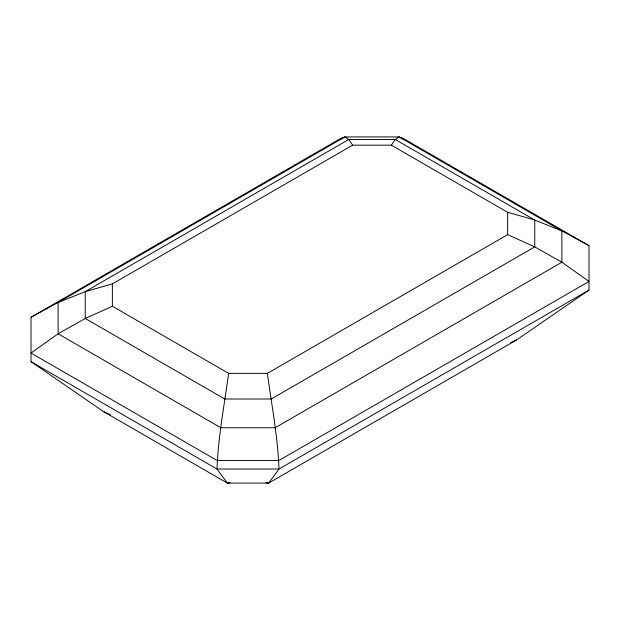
<?xml version="1.0" encoding="UTF-8"?>
<svg xmlns="http://www.w3.org/2000/svg" width="620" height="620" viewBox="0 0 620 620"><rect width="100%" height="100%" fill="white"/><g stroke="black" fill="none" stroke-linecap="round" stroke-linejoin="round"><path stroke-width="0.93" d="M228.625 373.372L267.375 373.372L507.625 234.662L534.75 246.869L561.875 262.206L589 281.464L279 460.443L217 460.443L31 353.051L58.125 333.8L85.25 318.463L112.375 306.249L228.625 373.372C224.301 405.162 218.178 436.945 217 469.03L227.331 483.081L268.669 483.081L516.669 339.899L589 290.051L589 245.667L403 138.283L399.125 136.919L344.875 136.919L341 138.283L31 317.262L31 361.646L103.331 411.486L227.331 483.081L230.152 482.639M31 317.262L58.125 302.475L85.25 291.617L112.375 283.882L352.625 145.173L391.375 145.173L395.25 139.484L399.125 136.919L561.875 230.888L589 245.667M589 290.051L279 469.03L268.669 483.081L265.848 482.639M510.57 342.783L516.669 339.899M342.938 138.283L341 138.283L341 139.353M401.062 138.283L403 138.283L403 139.353M391.375 145.173L507.625 212.288L534.75 220.022L561.875 230.888L561.875 262.206L275.125 427.761L220.875 427.761L58.125 333.8L58.125 302.475L344.875 136.919L348.75 139.484L352.625 145.173M103.331 411.486L110.306 414.78M31 361.646L217 469.03L279 469.03C277.822 436.945 271.7 405.162 267.375 373.372M507.625 212.288L507.625 234.662M112.375 283.882L112.375 306.249M348.75 139.484L85.25 291.617L85.25 318.463L224.75 399.001L271.25 399.001L534.75 246.869L534.75 220.022L395.25 139.484L348.75 139.484"/></g></svg>
